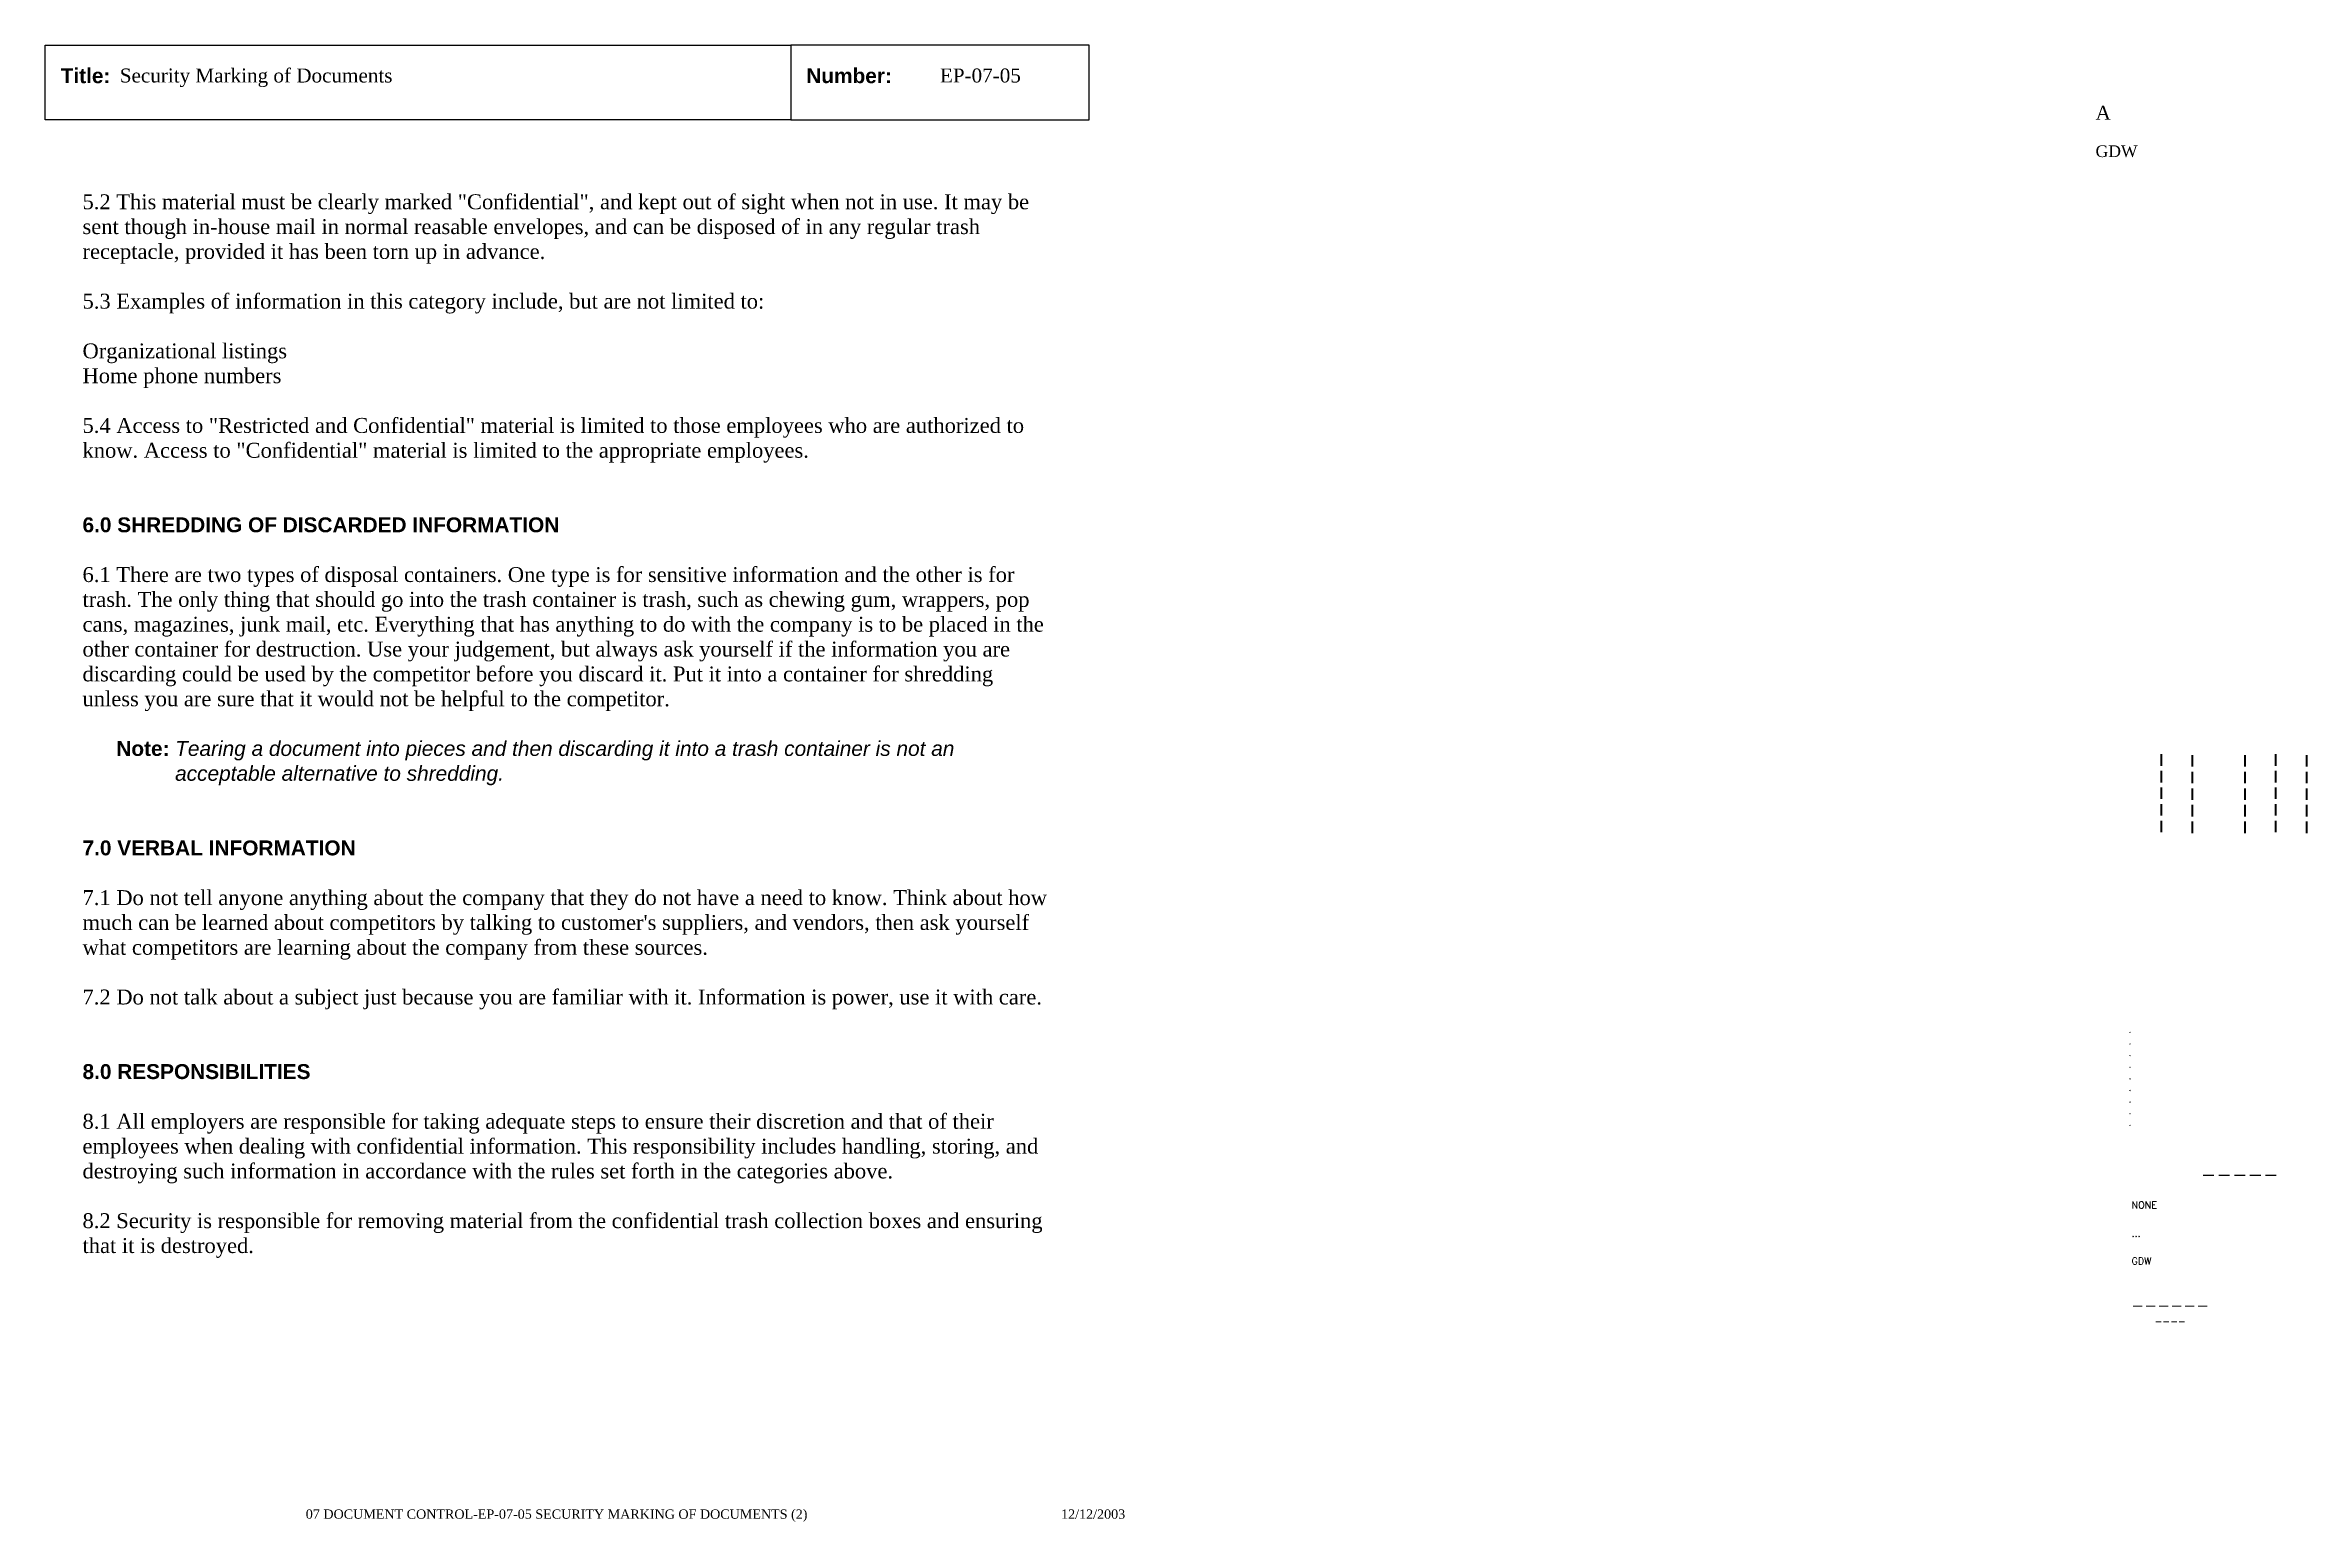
# Paper-space layout 'EP-07-05 Security Marking of Documents (2)' of a CAD drawing. Header units: inches. Extents: x 1 to 31.3, y 0.2 to 20.
import ezdxf
from ezdxf.enums import TextEntityAlignment as Align

# ---------------------------------------------------------------- set-up
doc = ezdxf.new("R2010")
doc.units = ezdxf.units.IN
doc.header["$MEASUREMENT"] = 0
doc.layers.add('TitleBlock_Attributes', color=40, linetype='Continuous', plot=False)
doc.layers.add('TitleBlock_Atts_Print', color=1, linetype='Continuous')
doc.styles.get("Standard").update_dxf_attribs({"font": 'simplex.shx'})
doc.styles.add('style1', font='TIMES.TTF')
doc.styles.add('styleAtt', font='TIMES.TTF')
doc.styles.add('TBBIGTEXT', font='complex.shx')

# ---------------------------------------------------------------- blocks, each defined once
blk = doc.blocks.new('Test1')
at = {"layer": 'TitleBlock_Attributes', "style": 'TBBIGTEXT', "width": 0.8}
for tag, p, height in [('SideLine1', (29.492, 9.408), 0.25), ('SideLine2', (29.906, 9.396), 0.25), ('SideLine3', (30.612, 9.396), 0.25), ('SideLine4', (31.026, 9.408), 0.25), ('SideLine5', (31.44, 9.396), 0.25), ('File-Layout', (28.803, 3.641), 0.125)]:
    blk.add_attdef(tag, p, '', height=height, rotation=90, dxfattribs=at)
at = {"layer": 'TitleBlock_Attributes'}
for tag, p, height in [('REV1', (28.947, 6.754), 0.0625), ('REV2', (28.947, 6.598), 0.0625), ('REV3', (28.947, 6.442), 0.0625), ('REV4', (28.947, 6.286), 0.0625), ('REV5', (28.947, 6.13), 0.0625), ('REV6', (28.947, 5.974), 0.0625), ('REV7', (28.947, 5.818), 0.0625), ('REV8', (28.947, 5.662), 0.0625), ('REV9', (28.947, 5.506), 0.0625), ('SCALE', (28.983, 4.394), 0.0938), ('INCHARGE', (28.983, 4.016), 0.0938), ('DRW', (28.983, 3.641), 0.0938)]:
    blk.add_attdef(tag, p, '', height=height, dxfattribs=at)
at = {"layer": 'TitleBlock_Attributes', "style": 'TBBIGTEXT'}
for tag, height, p in [('PROJNUM', 0.188, (30.434, 4.761)), ('DWG_NUM', 0.156, (31.168, 4.127)), ('CUSTOMER', 0.156, (29.501, 3.017)), ('LOCATION', 0.0938, (29.501, 2.835)), ('DESC_1', 0.188, (29.501, 2.412)), ('DESC_2', 0.188, (29.501, 2.1)), ('DESC_3', 0.188, (29.501, 1.787))]:
    blk.add_attdef(tag, text='', height=height, dxfattribs=at).set_placement(p, align=Align.CENTER)
at = {"layer": 'TitleBlock_Attributes'}
blk.add_attdef('DRW_DATE', text='', height=0.0938, dxfattribs=at).set_placement((31.149, 3.648), align=Align.CENTER)

psp = doc.layouts.new('EP-07-05 Security Marking of Documents (2)')

# ---------------------------------------------------------------- linework, layer by layer
for points in [[(1, 20), (11, 20), (11, 19), (1, 19)], [(11, 19), (15, 19), (15, 20), (11, 20)]]:
    psp.add_lwpolyline(points, close=True)

# ---------------------------------------------------------------- block references
ref = psp.add_blockref('Test1', (0, 0))
ref.add_attrib('CUSTOMER', '------', dxfattribs={"layer": 'TitleBlock_Attributes', "height": 0.1562, "style": 'TBBIGTEXT'}).set_placement((29.501, 3.017), align=Align.CENTER)
ref.add_attrib('LOCATION', '----', dxfattribs={"layer": 'TitleBlock_Attributes', "height": 0.0938, "style": 'TBBIGTEXT'}).set_placement((29.501, 2.835), align=Align.CENTER)
ref.add_attrib('DESC_1', 'Security Marking of Documents', (2, 19.5), dxfattribs={"layer": 'TitleBlock_Atts_Print', "height": 0.1875, "style": 'styleAtt'})
ref.add_attrib('DESC_2', 'EP-07-05', (13, 19.5), dxfattribs={"layer": 'TitleBlock_Atts_Print', "height": 0.1875, "style": 'styleAtt'})
ref.add_attrib('DESC_3', 'A', (28.5, 19), dxfattribs={"layer": 'TitleBlock_Attributes', "height": 0.188, "style": 'styleAtt'})
ref.add_attrib('PROJNUM', '-----', dxfattribs={"layer": 'TitleBlock_Attributes', "height": 0.1875, "style": 'TBBIGTEXT'}).set_placement((30.434, 4.761), align=Align.CENTER)
ref.add_attrib('DWG_NUM', 'GDW', (28.5, 18.5), dxfattribs={"layer": 'TitleBlock_Attributes', "height": 0.1562, "style": 'styleAtt'})
ref.add_attrib('DRW_DATE', '12/12/2003', dxfattribs={"layer": 'TitleBlock_Atts_Print', "height": 0.125, "style": 'styleAtt'}).set_placement((15.055, 0.232), align=Align.CENTER)
ref.add_attrib('DRW', 'GDW', (28.983, 3.641), dxfattribs={"layer": 'TitleBlock_Attributes', "height": 0.0938})
ref.add_attrib('INCHARGE', '...', (28.983, 4.016), dxfattribs={"layer": 'TitleBlock_Attributes', "height": 0.0938})
ref.add_attrib('SCALE', 'NONE', (28.983, 4.394), dxfattribs={"layer": 'TitleBlock_Attributes', "height": 0.0938})
ref.add_attrib('REV1', '.', (28.947, 6.754), dxfattribs={"layer": 'TitleBlock_Attributes', "height": 0.0625})
ref.add_attrib('REV2', '.', (28.947, 6.598), dxfattribs={"layer": 'TitleBlock_Attributes', "height": 0.0625})
ref.add_attrib('REV3', '.', (28.947, 6.442), dxfattribs={"layer": 'TitleBlock_Attributes', "height": 0.0625})
ref.add_attrib('REV4', '.', (28.947, 6.286), dxfattribs={"layer": 'TitleBlock_Attributes', "height": 0.0625})
ref.add_attrib('REV5', '.', (28.947, 6.13), dxfattribs={"layer": 'TitleBlock_Attributes', "height": 0.0625})
ref.add_attrib('REV6', '.', (28.947, 5.974), dxfattribs={"layer": 'TitleBlock_Attributes', "height": 0.0625})
ref.add_attrib('REV7', '.', (28.947, 5.818), dxfattribs={"layer": 'TitleBlock_Attributes', "height": 0.0625})
ref.add_attrib('REV8', '.', (28.947, 5.662), dxfattribs={"layer": 'TitleBlock_Attributes', "height": 0.0625})
ref.add_attrib('REV9', '.', (28.947, 5.506), dxfattribs={"layer": 'TitleBlock_Attributes', "height": 0.0625})
ref.add_attrib('SideLine1', '-----', (29.492, 9.408), dxfattribs={"layer": 'TitleBlock_Attributes', "height": 0.25, "rotation": 90, "style": 'TBBIGTEXT', "width": 0.8})
ref.add_attrib('SideLine2', '-----', (29.906, 9.396), dxfattribs={"layer": 'TitleBlock_Attributes', "height": 0.25, "rotation": 90, "style": 'TBBIGTEXT', "width": 0.8})
ref.add_attrib('SideLine3', '-----', (30.612, 9.396), dxfattribs={"layer": 'TitleBlock_Attributes', "height": 0.25, "rotation": 90, "style": 'TBBIGTEXT', "width": 0.8})
ref.add_attrib('SideLine4', '-----', (31.026, 9.408), dxfattribs={"layer": 'TitleBlock_Attributes', "height": 0.25, "rotation": 90, "style": 'TBBIGTEXT', "width": 0.8})
ref.add_attrib('SideLine5', '-----', (31.44, 9.396), dxfattribs={"layer": 'TitleBlock_Attributes', "height": 0.25, "rotation": 90, "style": 'TBBIGTEXT', "width": 0.8})
ref.add_attrib('File-Layout', '07 DOCUMENT CONTROL-EP-07-05 SECURITY MARKING OF DOCUMENTS (2)', dxfattribs={"layer": 'TitleBlock_Atts_Print', "height": 0.125, "style": 'styleAtt'}).set_placement((7.859, 0.232), align=Align.CENTER)

# ---------------------------------------------------------------- texts
at = {"color": 5, "char_height": 0.2, "width": 2, "attachment_point": 1, "line_spacing_factor": 1.5, "style": 'style1'}
for s, insert in [('{\\fArial|b1|i0|c0|p34;Title:}', (1.207, 19.691)), ('{\\fArial|b1|i0|c0|p34;Number:}', (11.207, 19.691))]:
    psp.add_mtext(s, dxfattribs=dict(at, insert=insert))
at = {"color": 5, "insert": (1.5, 18), "char_height": 0.2, "width": 13, "attachment_point": 1, "style": 'style1'}
psp.add_mtext('5.2 This material must be clearly marked "Confidential", and kept out of sight when not in use. It may be sent though in-house mail in normal reasable envelopes, and can be disposed of in any regular trash receptacle, provided it has been torn up in advance.\\P\\P5.3 Examples of information in this category include, but are not limited to:\\P\\POrganizational listings\\PHome phone numbers\\P\\P5.4 Access to "Restricted and Confidential" material is limited to those employees who are authorized to know. Access to "Confidential" material is limited to the appropriate employees.\\P\\P\\P{\\fArial|b1|i0|c0|p34;6.0 SHREDDING OF DISCARDED INFORMATION\\P\\P}6.1 There are two types of disposal containers. One type is for sensitive information and the other is for trash. The only thing that should go into the trash container is trash, such as chewing gum, wrappers, pop cans, magazines, junk mail, etc. Everything that has anything to do with the company is to be placed in the other container for destruction. Use your judgement, but always ask yourself if the information you are discarding could be used by the competitor before you discard it. Put it into a container for shredding unless you are sure that it would not be helpful to the competitor.\\P\\P      {\\fArial|b1|i0|c0|p34;Note:} {\\fArial|b0|i1|c0|p34;Tearing a document into pieces and then discarding it into a trash container is not an\\P                acceptable alternative to shredding.\\P\\P\\P\\fArial|b1|i0|c0|p34;7.0 VERBAL INFORMATION\\P\\P}7.1 Do not tell anyone anything about the company that they do not have a need to know. Think about how much can be learned about competitors by talking to customer\'s suppliers, and vendors, then ask yourself what competitors are learning about the company from these sources.\\P\\P7.2 Do not talk about a subject just because you are familiar with it. Information is power, use it with care.\\P\\P\\P{\\fArial|b1|i0|c0|p34;8.0 RESPONSIBILITIES\\P\\P}8.1 All employers are responsible for taking adequate steps to ensure their discretion and that of their employees when dealing with confidential information. This responsibility includes handling, storing, and destroying such information in accordance with the rules set forth in the categories above.\\P\\P8.2 Security is responsible for removing material from the confidential trash collection boxes and ensuring that it is destroyed.', dxfattribs=at)

doc.saveas('drawing.dxf')
